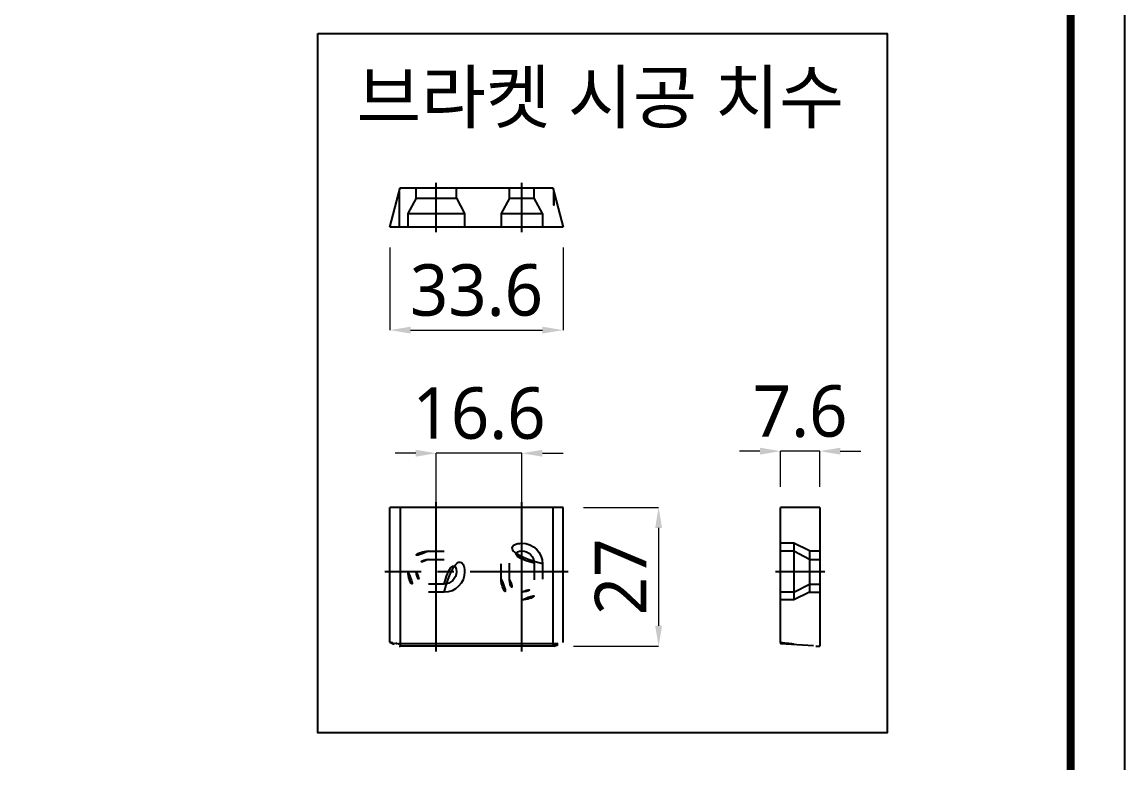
# Model space of a CAD drawing. Extents: x 16296675745 to 16296677481, y -37409619395 to -37409618123.
# Drawn here: x 16296676914.7 to 16296677128.8, y -37409618460.9 to -37409618317 of the extents above; entities that cross this region are included whole.
import ezdxf

# ---------------------------------------------------------------- set-up
doc = ezdxf.new("R2010")
doc.units = 0
doc.header["$LTSCALE"] = 10
doc.header["$MEASUREMENT"] = 0
doc.header["$PDMODE"] = 3
doc.header["$PDSIZE"] = -10
doc.linetypes.add('CENTER2', pattern=[28.575, 19.05, -3.175, 3.175, -3.175])
doc.layers.get('0').update_dxf_attribs({"linetype": 'CONTINUOUS'})
doc.layers.get('DEFPOINTS').update_dxf_attribs({"linetype": 'CONTINUOUS'})
doc.layers.add('1', color=7, linetype='CONTINUOUS')
doc.styles.add('Daelim Dimension', font='')
doc.styles.get('Daelim Dimension').set_extended_font_data('NanumGothic')
doc.dimstyles.new('DEFAULT', dxfattribs={"dimscale": 2, "dimtxt": 2, "dimasz": 2, "dimexe": 0, "dimexo": 2, "dimgap": 1, "dimtad": 1, "dimdec": 1, "dimzin": 9, "dimdsep": 46, "dimtxsty": 'Daelim Dimension', "dimcen": 0.5, "dimclrd": 252, "dimclre": 252, "dimclrt": 3, "dimadec": 1, "dimazin": 0, "dimtfac": 1, "dimtdec": 1, "dimtix": 1, "dimtmove": 0, "dimatfit": 3, "dimfxl": 1, "dimtolj": 1, "dimtzin": 1, "dimlwd": 9, "dimlwe": 9, "dimarcsym": 0})

# ---------------------------------------------------------------- blocks, each defined once
blk = doc.blocks.new('*D1')
at = {"color": 5, "lineweight": 9, "ltscale": 0.5, "transparency": 16777216}
for p, q in [((16296676986.14238, -37409618360.796417), (16296676986.14238, -37409618376.814774)), ((16296677019.74238, -37409618360.796417), (16296677019.74238, -37409618376.814774)), ((16296676990.14238, -37409618376.814774), (16296677015.74238, -37409618376.814774))]:
    blk.add_line(p, q, dxfattribs=at)
at = {"color": 5, "ltscale": 0.5, "transparency": 16777216}
for points in [[(16296676990.14238, -37409618376.148102), (16296676990.14238, -37409618377.48143), (16296676986.14238, -37409618376.814774)], [(16296677015.74238, -37409618376.148102), (16296677015.74238, -37409618377.48143), (16296677019.74238, -37409618376.814774)]]:
    blk.add_solid(points, dxfattribs=at)
at = {"layer": 'DEFPOINTS', "color": 0, "ltscale": 0.5, "transparency": 16777216}
for p in [(16296676986.14238, -37409618356.796417), (16296677019.74238, -37409618356.796417), (16296677019.74238, -37409618376.814774)]:
    blk.add_point(p, dxfattribs=at)
at = {"color": 7, "ltscale": 0.5, "transparency": 16777216, "insert": (16296677002.942381, -37409618369.113762), "char_height": 10, "attachment_point": 5, "style": 'Daelim Dimension'}
blk.add_mtext('\\A1;33.6', dxfattribs=at)
blk = doc.blocks.new('*D2')
at = {"color": 5, "lineweight": 9, "ltscale": 0.5, "transparency": 16777216}
for p, q in [((16296676991.14238, -37409618400.719223), (16296676987.14238, -37409618400.719223)), ((16296676995.14238, -37409618417.325897), (16296676995.14238, -37409618400.719223)), ((16296677011.74238, -37409618400.719223), (16296676995.14238, -37409618400.719223)), ((16296677011.74238, -37409618415.698807), (16296677011.74238, -37409618400.719223)), ((16296677015.74238, -37409618400.719223), (16296677019.74238, -37409618400.719223))]:
    blk.add_line(p, q, dxfattribs=at)
at = {"color": 5, "ltscale": 0.5, "transparency": 16777216}
for points in [[(16296676991.14238, -37409618400.052551), (16296676991.14238, -37409618401.38588), (16296676995.14238, -37409618400.719223)], [(16296677015.74238, -37409618400.052551), (16296677015.74238, -37409618401.38588), (16296677011.74238, -37409618400.719223)]]:
    blk.add_solid(points, dxfattribs=at)
at = {"layer": 'DEFPOINTS', "color": 0, "ltscale": 0.5, "transparency": 16777216}
for p in [(16296676995.14238, -37409618400.719223), (16296677011.74238, -37409618419.698807), (16296676995.14238, -37409618421.325897)]:
    blk.add_point(p, dxfattribs=at)
at = {"color": 7, "ltscale": 0.5, "transparency": 16777216, "insert": (16296677003.442381, -37409618393.018211), "char_height": 10, "attachment_point": 5, "style": 'Daelim Dimension'}
blk.add_mtext('\\A1;16.6', dxfattribs=at)
blk = doc.blocks.new('*D3')
at = {"color": 5, "lineweight": 9, "ltscale": 0.5, "transparency": 16777216}
for p, q in [((16296677023.74238, -37409618411.226982), (16296677038.2964, -37409618411.226982)), ((16296677038.2964, -37409618415.226982), (16296677038.2964, -37409618434.213654)), ((16296677021.74238, -37409618438.213654), (16296677038.2964, -37409618438.213654))]:
    blk.add_line(p, q, dxfattribs=at)
at = {"color": 5, "ltscale": 0.5, "transparency": 16777216}
for points in [[(16296677037.62973, -37409618415.226982), (16296677038.96306, -37409618415.226982), (16296677038.2964, -37409618411.226982)], [(16296677037.62973, -37409618434.213654), (16296677038.96306, -37409618434.213654), (16296677038.2964, -37409618438.213654)]]:
    blk.add_solid(points, dxfattribs=at)
at = {"layer": 'DEFPOINTS', "color": 0, "ltscale": 0.5, "transparency": 16777216}
for p in [(16296677019.74238, -37409618411.226982), (16296677017.74238, -37409618438.213654), (16296677038.2964, -37409618438.213654)]:
    blk.add_point(p, dxfattribs=at)
at = {"color": 7, "ltscale": 0.5, "transparency": 16777216, "insert": (16296677030.902981, -37409618424.720306), "char_height": 10, "attachment_point": 5, "rotation": 90, "style": 'Daelim Dimension'}
blk.add_mtext('\\A1;27', dxfattribs=at)
blk = doc.blocks.new('*D4')
at = {"color": 5, "lineweight": 9, "ltscale": 0.5, "transparency": 16777216}
for p, q in [((16296677057.978991, -37409618400.317017), (16296677053.978991, -37409618400.317017)), ((16296677061.978991, -37409618407.226982), (16296677061.978991, -37409618400.317017)), ((16296677069.578991, -37409618400.317017), (16296677061.978991, -37409618400.317017)), ((16296677069.578991, -37409618407.226982), (16296677069.578991, -37409618400.317017)), ((16296677073.578991, -37409618400.317017), (16296677077.578991, -37409618400.317017))]:
    blk.add_line(p, q, dxfattribs=at)
at = {"color": 5, "ltscale": 0.5, "transparency": 16777216}
for points in [[(16296677057.978991, -37409618399.650352), (16296677057.978991, -37409618400.983681), (16296677061.978991, -37409618400.317017)], [(16296677073.578991, -37409618399.650352), (16296677073.578991, -37409618400.983681), (16296677069.578991, -37409618400.317017)]]:
    blk.add_solid(points, dxfattribs=at)
at = {"layer": 'DEFPOINTS', "color": 0, "ltscale": 0.5, "transparency": 16777216}
for p in [(16296677061.978991, -37409618400.317017), (16296677061.978991, -37409618411.226982), (16296677069.578991, -37409618411.226982)]:
    blk.add_point(p, dxfattribs=at)
at = {"color": 7, "ltscale": 0.5, "transparency": 16777216, "insert": (16296677065.77899, -37409618392.616013), "char_height": 10, "attachment_point": 5, "style": 'Daelim Dimension'}
blk.add_mtext('\\A1;7.6', dxfattribs=at)

msp = doc.modelspace()

# ---------------------------------------------------------------- linework, layer by layer
at = {"ltscale": 0.5}
for p, q in [((16296676986.14238, -37409618356.796417), (16296676988.14238, -37409618349.196419)), ((16296676988.14238, -37409618349.196419), (16296677017.74238, -37409618349.196419)), ((16296676991.24238, -37409618351.196426), (16296676991.24238, -37409618349.196426)), ((16296676999.042379, -37409618351.196426), (16296676999.042379, -37409618349.196426)), ((16296677009.342381, -37409618351.196426), (16296677009.342381, -37409618349.196426)), ((16296677014.14238, -37409618351.196426), (16296677014.14238, -37409618349.196426)), ((16296677017.74238, -37409618349.196419), (16296677019.74238, -37409618356.796417)), ((16296676987.942381, -37409618349.956413), (16296676987.942381, -37409618356.796417)), ((16296676991.24238, -37409618351.196426), (16296676989.64238, -37409618354.196426)), ((16296676991.24238, -37409618351.196426), (16296676999.04179, -37409618351.196426)), ((16296676999.042379, -37409618351.196426), (16296677000.64216, -37409618354.196022)), ((16296677009.342381, -37409618351.196426), (16296677007.74238, -37409618354.196426)), ((16296677009.34297, -37409618351.196426), (16296677014.14238, -37409618351.196426)), ((16296677015.74238, -37409618354.196426), (16296677014.14238, -37409618351.196426)), ((16296676989.64238, -37409618354.196426), (16296676989.64238, -37409618356.796417)), ((16296676989.64238, -37409618354.196426), (16296677000.64139, -37409618354.196426)), ((16296677000.64238, -37409618354.196426), (16296677000.64238, -37409618356.796417)), ((16296677007.74238, -37409618354.196426), (16296677007.74238, -37409618356.796417)), ((16296677007.74238, -37409618354.196426), (16296677015.74238, -37409618354.196426)), ((16296677015.74238, -37409618354.196426), (16296677015.74238, -37409618356.796417)), ((16296677019.74238, -37409618356.796417), (16296676986.14238, -37409618356.796417)), ((16296677019.74238, -37409618411.226982), (16296676986.14238, -37409618411.226982)), ((16296676986.14238, -37409618437.420776), (16296676986.14238, -37409618411.226982)), ((16296676988.14238, -37409618411.226982), (16296676988.14238, -37409618438.213654)), ((16296677017.74238, -37409618411.226982), (16296677017.74238, -37409618438.213654)), ((16296677019.74238, -37409618437.494423), (16296677019.74238, -37409618411.226982)), ((16296677069.578991, -37409618411.226982), (16296677061.978991, -37409618411.226982)), ((16296677061.978991, -37409618437.494423), (16296677061.978991, -37409618411.226982)), ((16296677069.578991, -37409618411.226982), (16296677069.578991, -37409618438.213654)), ((16296676993.64238, -37409618419.725899), (16296676996.64238, -37409618419.725899)), ((16296677064.578979, -37409618418.198807), (16296677061.978991, -37409618418.198807)), ((16296677064.578979, -37409618419.725899), (16296677061.978991, -37409618419.725899)), ((16296677064.578979, -37409618418.199791), (16296677064.578979, -37409618429.198807)), ((16296677067.578979, -37409618421.325897), (16296677064.578979, -37409618419.725899)), ((16296677067.578979, -37409618419.698807), (16296677064.57937, -37409618418.199013)), ((16296677067.578979, -37409618419.698807), (16296677069.578979, -37409618419.698807)), ((16296677067.578979, -37409618419.699402), (16296677067.578979, -37409618427.698807)), ((16296676993.64238, -37409618421.325897), (16296676996.64238, -37409618421.325897)), ((16296677007.74238, -37409618425.198807), (16296677007.74238, -37409618422.198807)), ((16296677009.342381, -37409618425.298813), (16296677009.342381, -37409618422.098808)), ((16296677014.14238, -37409618422.098808), (16296677014.14238, -37409618425.298813)), ((16296677015.74238, -37409618422.198807), (16296677015.74238, -37409618425.198807)), ((16296677067.578979, -37409618421.325897), (16296677069.578979, -37409618421.325897)), ((16296676996.64238, -37409618426.1259), (16296676993.64238, -37409618426.1259)), ((16296677064.578979, -37409618427.725899), (16296677067.578979, -37409618426.1259)), ((16296677067.578979, -37409618426.1259), (16296677069.578979, -37409618426.1259)), ((16296676996.64238, -37409618427.725899), (16296676993.64238, -37409618427.725899)), ((16296677064.578979, -37409618427.725899), (16296677061.978991, -37409618427.725899)), ((16296677067.578979, -37409618427.698807), (16296677064.578979, -37409618429.198807)), ((16296677067.578979, -37409618427.698807), (16296677069.578979, -37409618427.698807)), ((16296677064.578979, -37409618429.198807), (16296677061.978991, -37409618429.198807)), ((16296677017.999861, -37409618437.706978), (16296676987.942381, -37409618437.706978)), ((16296676987.942381, -37409618438.162979), (16296676988.14238, -37409618438.213654)), ((16296677017.74238, -37409618438.213654), (16296676988.14238, -37409618438.213654)), ((16296677017.943211, -37409618438.162773), (16296677017.74238, -37409618438.213654)), ((16296677061.978991, -37409618437.494423), (16296677061.978991, -37409618437.708687)), ((16296677068.386181, -37409618438.134209), (16296677061.978991, -37409618437.709068)), ((16296677068.815809, -37409618438.162773), (16296677069.578991, -37409618438.213654))]:
    msp.add_line(p, q, dxfattribs=at)
for points in [[(16296676477.834841, -37409618710.177017), (16296677128.834841, -37409618710.177017), (16296677128.834841, -37409618233.177017), (16296676477.834841, -37409618233.177017)], [(16296676972.15608, -37409618319.20063), (16296677082.649691, -37409618319.20063), (16296677082.649691, -37409618454.990738), (16296676972.15608, -37409618454.990738)]]:
    msp.add_lwpolyline(points, close=True, dxfattribs=at)
at = {"color": 5, "linetype": 'ByBlock', "lineweight": 200, "const_width": 1.5}
msp.add_lwpolyline([(16296676488.30303, -37409618689.752296), (16296677118.30303, -37409618689.752296), (16296677118.30303, -37409618244.252296), (16296676488.30303, -37409618244.252296)], close=True, dxfattribs=at)
at = {"ltscale": 0.5}
for centre, radius, start, end in [((16296677524.323521, -37409618349.182404), 506.380898, 180.08786365, 180.8616194), ((16296676993.64238, -37409618423.725899), 4, 90, 180), ((16296676996.64238, -37409618423.725899), 4, 270, 90), ((16296677011.74238, -37409618422.198807), 4, 0, 180), ((16296677011.74238, -37409618422.098808), 2.4, 0, 180), ((16296676993.64238, -37409618423.725899), 2.4, 90, 180), ((16296676996.64238, -37409618423.725899), 2.4, 270, 90), ((16296676993.64238, -37409618423.725899), 4, 180, 270), ((16296676993.64238, -37409618423.725899), 2.4, 180, 270), ((16296677011.74238, -37409618425.198807), 4, 180, 270), ((16296677011.74238, -37409618425.298813), 2.4, 180, 270), ((16296677011.74238, -37409618425.198807), 4, 270, 0), ((16296677011.74238, -37409618425.298813), 2.4, 270, 0), ((16296676989.619619, -37409618431.541458), 6.830643, 239.39832106, 255.78585423), ((16296676988.1259, -37409618431.079468), 6.644292, 252.63061593, 256.08801235), ((16296676988.051121, -37409618431.381371), 6.333266, 256.08801235, 260.40505211), ((16296676987.976789, -37409618431.82106), 5.887341, 260.40505211, 264.07879794), ((16296676987.95262, -37409618432.078033), 5.629255, 264.05374382, 267.1766256), ((16296676987.94055, -37409618432.32267), 5.384311, 267.1766256, 270.01945238), ((16296677015.84095, -37409618429.747864), 8.673537, 284.0268077, 296.73131653), ((16296677018.144871, -37409618431.647308), 6.06141, 268.62912713, 285.2810167), ((16296677075.549129, -37409618333.983299), 104.396835, 262.53122964, 266.3020249)]:
    msp.add_arc(centre, radius, start, end, dxfattribs=at)
at = {"layer": '1', "color": 1, "linetype": 'CENTER2', "lineweight": 25, "ltscale": 0.1}
for p, q in [((16296676995.14208, -37409618357.796417), (16296676995.14208, -37409618348.196419)), ((16296677011.74238, -37409618357.796417), (16296677011.74238, -37409618348.196419)), ((16296676995.14208, -37409618439.213654), (16296676995.14208, -37409618410.226982)), ((16296677011.74238, -37409618439.213654), (16296677011.74238, -37409618410.226982)), ((16296677020.74238, -37409618423.725899), (16296676985.14238, -37409618423.725899)), ((16296677070.578991, -37409618423.725899), (16296677060.978991, -37409618423.725899))]:
    msp.add_line(p, q, dxfattribs=at)

# ---------------------------------------------------------------- texts
at = {"ltscale": 0.5, "insert": (16296676979.66449, -37409618326.555679), "char_height": 10, "attachment_point": 1, "style": 'Daelim Dimension'}
msp.add_mtext('브라켓 시공 치수', dxfattribs=at)

# ---------------------------------------------------------------- dimensions: what is measured, and where the dimension line sits
at = {"ltscale": 0.5}
for base, p1, p2, picture, middle in [((16296677019.74238, -37409618376.814774), (16296676986.14238, -37409618356.796417), (16296677019.74238, -37409618356.796417), '*D1', (16296677002.942381, -37409618369.113762)), ((16296676995.14238, -37409618400.719223), (16296677011.74238, -37409618419.698807), (16296676995.14238, -37409618421.325897), '*D2', (16296677003.442381, -37409618393.018211)), ((16296677061.978991, -37409618400.317017), (16296677069.578991, -37409618411.226982), (16296677061.978991, -37409618411.226982), '*D4', (16296677065.77899, -37409618392.616013))]:
    dim = msp.add_linear_dim(base=base, p1=p1, p2=p2, dimstyle='DEFAULT', override={"dimtxt": 5, "dimclrd": 5, "dimclre": 5, "dimclrt": 7}, dxfattribs=at)
    dim.commit()
    dim.dimension.update_dxf_attribs({"geometry": picture, "text_midpoint": middle})
dim = msp.add_linear_dim(base=(16296677038.2964, -37409618438.213654), p1=(16296677019.74238, -37409618411.226982), p2=(16296677017.74238, -37409618438.213654), angle=90, dimstyle='DEFAULT', override={"dimtxt": 5, "dimclrd": 5, "dimclre": 5, "dimclrt": 7}, dxfattribs=at)
dim.commit()
dim.dimension.update_dxf_attribs({"geometry": '*D3', "text_midpoint": (16296677030.902981, -37409618424.720306)})

doc.saveas('drawing.dxf')
